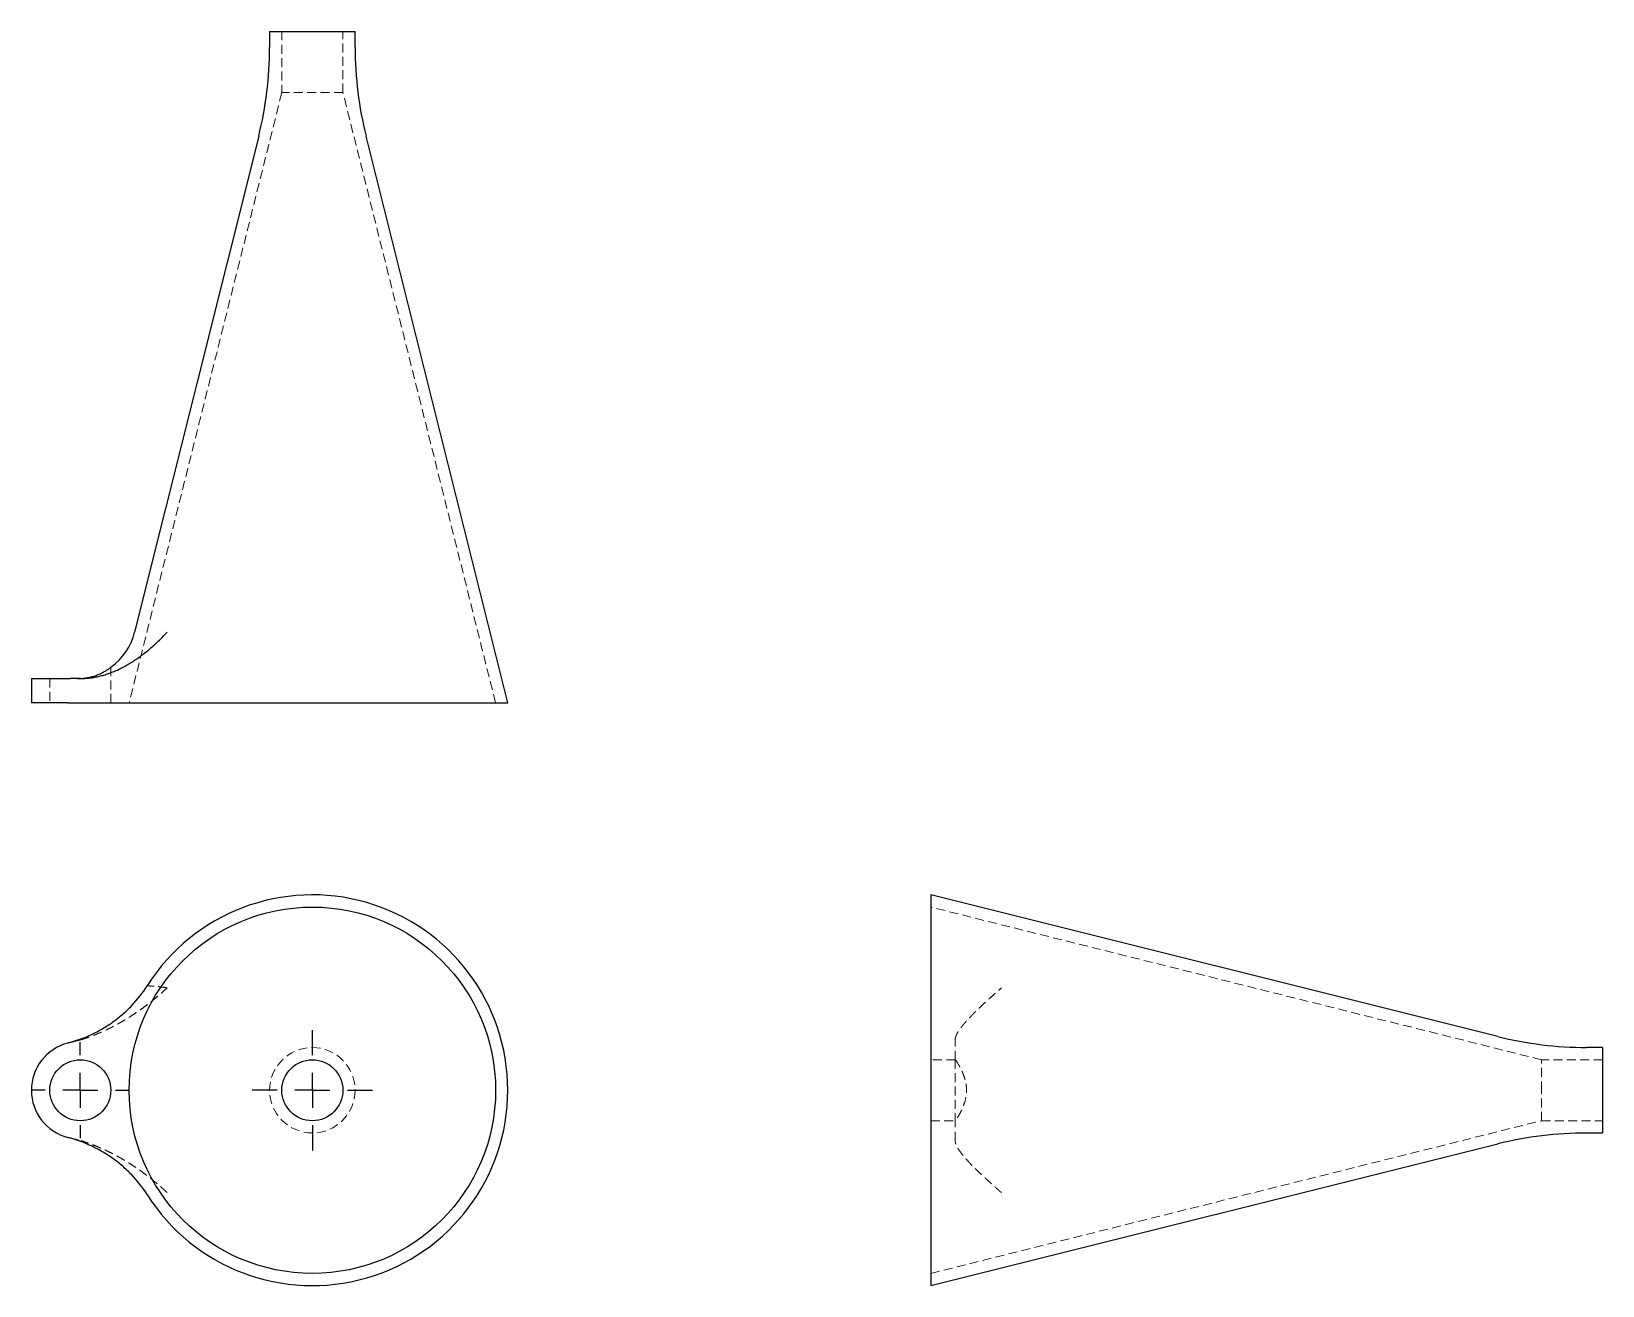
# Model space of a CAD drawing. Header units: millimetres. Extents: x 49 to 273, y 29 to 208.
import ezdxf

# ---------------------------------------------------------------- set-up
doc = ezdxf.new("R2010")
doc.units = ezdxf.units.MM
doc.linetypes.add('HIDDEN', pattern=[1.905, 1.27, -0.635])
doc.layers.add('10', color=7, linetype='Continuous')

# ---------------------------------------------------------------- blocks, each defined once
blk = doc.blocks.new('SW_CENTERMARKSYMBOL_0')
at = {"layer": '10', "color": 0}
for p, q in [((0, 5), (0, 8.59)), ((0, 0), (0, 2.5)), ((-5, 0), (-8.59, 0)), ((0, 0), (-2.5, 0)), ((0, 0), (0, -2.5)), ((0, 0), (2.5, 0)), ((5, 0), (8.59, 0)), ((0, -5), (0, -8.59))]:
    blk.add_line(p, q, dxfattribs=at)
blk = doc.blocks.new('SW_CENTERMARKSYMBOL_1')
at = {"layer": '10', "color": 0}
for p, q in [((0, 5), (0, 6.85)), ((0, 0), (0, 2.5)), ((-5, 0), (-6.85, 0)), ((0, 0), (-2.5, 0)), ((0, 0), (0, -2.5)), ((0, 0), (2.5, 0)), ((5, 0), (6.85, 0)), ((0, -5), (0, -6.85))]:
    blk.add_line(p, q, dxfattribs=at)

msp = doc.modelspace()

# ---------------------------------------------------------------- linework, layer by layer
at = {"color": 7, "linetype": 'Continuous', "lineweight": 25}
for p, q in [((83, 208), (83, 205.72)), ((83, 208), (95.19, 208)), ((95.19, 205.72), (95.19, 208)), ((81.44, 193.06), (63.75, 122.31)), ((116.95, 112.24), (96.75, 193.06)), ((49.05, 115.72), (49.05, 112.24)), ((49.05, 115.72), (54.58, 115.72)), ((54.24, 112.24), (49.05, 112.24)), ((65.55, 112.24), (116.95, 112.24)), ((258.06, 64.65), (177.24, 84.86)), ((177.24, 84.86), (177.24, 29.14)), ((273, 63.09), (270.72, 63.09)), ((273, 63.09), (273, 57)), ((273, 57), (273, 50.91)), ((177.24, 29.14), (258.06, 49.35)), ((270.72, 50.91), (273, 50.91))]:
    msp.add_line(p, q, dxfattribs=at)
at = {"color": 7, "linetype": 'HIDDEN', "lineweight": 18}
for p, q in [((84.74, 208), (84.74, 199.29)), ((93.45, 199.29), (93.45, 208)), ((84.74, 199.29), (62.98, 112.24)), ((93.45, 199.29), (84.74, 199.29)), ((115.21, 112.24), (93.45, 199.29)), ((60.37, 112.24), (60.37, 117.33)), ((51.66, 115.72), (51.66, 112.24)), ((264.29, 61.35), (177.24, 83.12)), ((180.72, 61.33), (180.72, 64.19)), ((180.73, 61.35), (177.24, 61.35)), ((180.72, 61.33), (180.72, 52.67)), ((264.29, 57), (264.29, 61.35)), ((273, 61.35), (264.29, 61.35)), ((264.29, 52.65), (264.29, 57)), ((177.24, 30.88), (264.29, 52.65)), ((177.24, 52.65), (180.75, 52.65)), ((180.72, 49.81), (180.72, 52.67)), ((264.29, 52.65), (273, 52.65))]:
    msp.add_line(p, q, dxfattribs=at)
at = {"color": 7, "linetype": 'Continuous', "lineweight": 25}
for centre, radius in [((89.09, 57), 26.12), ((56.01, 57), 4.35), ((89.09, 57), 4.35)]:
    msp.add_circle(centre, radius, dxfattribs=at)
at = {"color": 7, "linetype": 'HIDDEN', "lineweight": 18}
msp.add_circle((89.09, 57), 6.09, dxfattribs=at)
at = {"color": 7, "linetype": 'Continuous', "lineweight": 25}
for centre, radius, start, end in [((30.77, 205.72), 52.23, 345.9638, 0), ((147.42, 205.72), 52.23, 180, 194.0362), ((55.31, 124.42), 8.71, 305.4631, 345.9638), ((89.09, 57), 27.86, 212.2965, 147.7035), ((56.01, 57), 6.96, 104.711, 255.289), ((270.72, 115.33), 52.23, 255.9638, 270), ((270.72, -1.33), 52.23, 90, 104.0362)]:
    msp.add_arc(centre, radius, start, end, dxfattribs=at)
for points, knots in [([(56.08, 115.72), (56.19, 115.72), (56.39, 115.72), (56.7, 115.74), (57.02, 115.76), (57.33, 115.79), (57.64, 115.83), (57.96, 115.88), (58.28, 115.94), (58.59, 116.01), (58.91, 116.08), (59.23, 116.17), (59.55, 116.26), (59.87, 116.37), (60.18, 116.48), (60.5, 116.6), (60.82, 116.72), (61.14, 116.86), (61.45, 117), (61.76, 117.16), (62.08, 117.32), (62.39, 117.48), (62.7, 117.66), (63.11, 117.9), (63.62, 118.22), (64.24, 118.64), (64.89, 119.11), (65.57, 119.64), (66.26, 120.23), (66.96, 120.87), (67.68, 121.57), (68.15, 122.06), (68.38, 122.31)], [0, 0, 0, 0, 0.019898, 0.040039, 0.060425, 0.081059, 0.101944, 0.12308, 0.14447, 0.166114, 0.188011, 0.210162, 0.232567, 0.255224, 0.278134, 0.301294, 0.324705, 0.348364, 0.372272, 0.396426, 0.420827, 0.445472, 0.470361, 0.495494, 0.544785, 0.598127, 0.655448, 0.716682, 0.781777, 0.850697, 0.923431, 1, 1, 1, 1]), ([(55.59, 115.72), (55.81, 115.72), (56.26, 115.73), (56.92, 115.81), (57.56, 115.94), (58.16, 116.11), (58.72, 116.33), (59.23, 116.57), (59.67, 116.83), (60.01, 117.06), (60.23, 117.22), (60.35, 117.32), (60.36, 117.33), (60.36, 117.33)], [0, 0, 0, 0, 0.0888889, 0.1804741, 0.2693423, 0.3605927, 0.4536755, 0.5488926, 0.6537291, 0.7615064, 0.8442297, 0.929147, 1, 1, 1, 1]), ([(54.24, 112.24), (55.4, 112.24), (56.52, 112.24), (58.14, 112.24), (58.67, 112.24), (59.69, 112.24), (60.19, 112.24), (61.15, 112.24), (61.61, 112.24), (62.5, 112.24), (62.94, 112.24), (64.17, 112.24), (64.91, 112.24), (65.55, 112.24)], [0, 0, 0, 0, 0.25, 0.25, 0.375, 0.375, 0.5, 0.5, 0.625, 0.625, 0.75, 0.75, 1, 1, 1, 1]), ([(54.24, 63.74), (55.4, 64.04), (56.52, 64.45), (58.14, 65.2), (58.67, 65.48), (59.69, 66.08), (60.19, 66.4), (61.15, 67.09), (61.61, 67.45), (62.5, 68.23), (62.94, 68.64), (64.17, 69.94), (64.91, 70.87), (65.55, 71.88)], [0, 0, 0, 0, 0.25, 0.25, 0.375, 0.375, 0.5, 0.5, 0.625, 0.625, 0.75, 0.75, 1, 1, 1, 1]), ([(65.55, 42.12), (64.91, 43.13), (64.17, 44.06), (62.93, 45.36), (62.5, 45.77), (61.61, 46.55), (61.15, 46.91), (60.19, 47.6), (59.69, 47.92), (58.67, 48.52), (58.14, 48.8), (56.52, 49.56), (55.4, 49.96), (54.24, 50.26)], [0, 0, 0, 0, 0.25, 0.25, 0.375, 0.375, 0.5, 0.5, 0.625, 0.625, 0.75, 0.75, 1, 1, 1, 1])]:
    msp.add_open_spline(points, degree=3, knots=knots, dxfattribs=at)
for points in [[(56.08, 115.72), (55.59, 115.72), (55.09, 115.72), (54.58, 115.72)], [(54.58, 63.82), (54.47, 63.79), (54.36, 63.77), (54.24, 63.74)]]:
    msp.add_open_spline(points, degree=3, dxfattribs=at)
at = {"color": 7, "linetype": 'HIDDEN', "lineweight": 18}
for points in [[(65.55, 71.88), (65.88, 71.87), (66.22, 71.86), (66.55, 71.83)], [(56.08, 64.19), (55.59, 64.05), (55.09, 63.92), (54.58, 63.82)], [(54.24, 50.26), (54.36, 50.23), (54.47, 50.21), (54.58, 50.18)], [(54.58, 50.18), (55.09, 50.08), (55.59, 49.95), (56.08, 49.81)]]:
    msp.add_open_spline(points, degree=3, dxfattribs=at)
for points, knots in [([(68.38, 71.6), (68.23, 71.63), (67.93, 71.68), (67.47, 71.74), (67.01, 71.79), (66.7, 71.82), (66.55, 71.83)], [0, 0, 0, 0, 0.2543526, 0.5058004, 0.754348, 1, 1, 1, 1]), ([(56.08, 64.19), (56.19, 64.22), (56.39, 64.29), (56.7, 64.38), (57.02, 64.49), (57.33, 64.6), (57.64, 64.72), (57.96, 64.84), (58.28, 64.97), (58.59, 65.1), (58.91, 65.24), (59.23, 65.38), (59.55, 65.52), (59.87, 65.68), (60.18, 65.83), (60.5, 65.99), (60.82, 66.16), (61.14, 66.33), (61.45, 66.5), (61.76, 66.67), (62.08, 66.86), (62.39, 67.04), (62.7, 67.23), (63.11, 67.48), (63.62, 67.82), (64.24, 68.24), (64.89, 68.7), (65.57, 69.21), (66.26, 69.74), (66.96, 70.32), (67.68, 70.94), (68.15, 71.38), (68.38, 71.6)], [0, 0, 0, 0, 0.019898, 0.040039, 0.060425, 0.081059, 0.101944, 0.12308, 0.14447, 0.166114, 0.188011, 0.210162, 0.232567, 0.255224, 0.278134, 0.301294, 0.324705, 0.348364, 0.372272, 0.396426, 0.420827, 0.445472, 0.470361, 0.495494, 0.544785, 0.598127, 0.655448, 0.716682, 0.781777, 0.850697, 0.923431, 1, 1, 1, 1]), ([(180.72, 64.19), (180.72, 64.22), (180.72, 64.29), (180.74, 64.38), (180.76, 64.49), (180.79, 64.6), (180.83, 64.72), (180.88, 64.84), (180.94, 64.97), (181.01, 65.1), (181.08, 65.24), (181.17, 65.38), (181.26, 65.52), (181.37, 65.68), (181.48, 65.83), (181.6, 65.99), (181.72, 66.16), (181.86, 66.33), (182, 66.5), (182.16, 66.67), (182.32, 66.86), (182.48, 67.04), (182.66, 67.23), (182.9, 67.48), (183.22, 67.82), (183.64, 68.24), (184.11, 68.7), (184.64, 69.21), (185.23, 69.74), (185.87, 70.32), (186.57, 70.94), (187.06, 71.38), (187.31, 71.6)], [0, 0, 0, 0, 0.019898, 0.040039, 0.060425, 0.081059, 0.101944, 0.12308, 0.14447, 0.166114, 0.188011, 0.210162, 0.232567, 0.255224, 0.278134, 0.301294, 0.324705, 0.348364, 0.372272, 0.396426, 0.420827, 0.445472, 0.470361, 0.495494, 0.544785, 0.598127, 0.655448, 0.716682, 0.781777, 0.850697, 0.923431, 1, 1, 1, 1]), ([(180.73, 61.34), (180.74, 61.34), (180.75, 61.36), (180.81, 61.27), (180.94, 61.09), (181.11, 60.8), (181.33, 60.43), (181.57, 59.96), (181.83, 59.39), (182.06, 58.78), (182.23, 58.14), (182.32, 57.54), (182.35, 56.9), (182.29, 56.1), (182.05, 55.13), (181.68, 54.26), (181.36, 53.63), (181.11, 53.19), (180.92, 52.87), (180.77, 52.67), (180.75, 52.68), (180.75, 52.68)], [0, 0, 0, 0, 0.016993, 0.065574, 0.112715, 0.161119, 0.210495, 0.261003, 0.316614, 0.373785, 0.417666, 0.462711, 0.506649, 0.552141, 0.633236, 0.725957, 0.78146, 0.83851, 0.894524, 0.95265, 1, 1, 1, 1]), ([(68.38, 42.4), (68.25, 42.52), (68, 42.76), (67.62, 43.11), (67.25, 43.43), (66.89, 43.74), (66.54, 44.02), (66.22, 44.29), (65.76, 44.65), (65.19, 45.09), (64.47, 45.61), (63.76, 46.09), (63.1, 46.53), (62.48, 46.91), (61.91, 47.25), (61.33, 47.57), (60.75, 47.88), (60.16, 48.18), (59.58, 48.47), (58.99, 48.73), (58.4, 48.98), (57.82, 49.22), (57.24, 49.43), (56.66, 49.63), (56.27, 49.75), (56.08, 49.81)], [0, 0, 0, 0, 0.04188, 0.081767, 0.119657, 0.155545, 0.189421, 0.221273, 0.251087, 0.317958, 0.382017, 0.443236, 0.501574, 0.547694, 0.592995, 0.637473, 0.681123, 0.723936, 0.765909, 0.807035, 0.847312, 0.88674, 0.925323, 0.963071, 1, 1, 1, 1]), ([(187.31, 42.4), (187.17, 42.52), (186.9, 42.76), (186.52, 43.11), (186.15, 43.43), (185.81, 43.74), (185.49, 44.02), (185.2, 44.29), (184.81, 44.65), (184.34, 45.09), (183.8, 45.61), (183.31, 46.09), (182.89, 46.53), (182.53, 46.91), (182.22, 47.25), (181.94, 47.57), (181.69, 47.88), (181.47, 48.18), (181.27, 48.47), (181.1, 48.73), (180.96, 48.98), (180.85, 49.22), (180.78, 49.43), (180.73, 49.63), (180.72, 49.75), (180.72, 49.81)], [0, 0, 0, 0, 0.04188, 0.081767, 0.119657, 0.155545, 0.189421, 0.221273, 0.251087, 0.317958, 0.382017, 0.443236, 0.501574, 0.547694, 0.592995, 0.637473, 0.681123, 0.723936, 0.765909, 0.807035, 0.847312, 0.88674, 0.925323, 0.963071, 1, 1, 1, 1])]:
    msp.add_open_spline(points, degree=3, knots=knots, dxfattribs=at)

# ---------------------------------------------------------------- block references
at = {"layer": '10'}
for name, p in [('SW_CENTERMARKSYMBOL_0', (89.09, 57)), ('SW_CENTERMARKSYMBOL_1', (56.01, 57))]:
    msp.add_blockref(name, p, dxfattribs=at)

doc.saveas('drawing.dxf')
